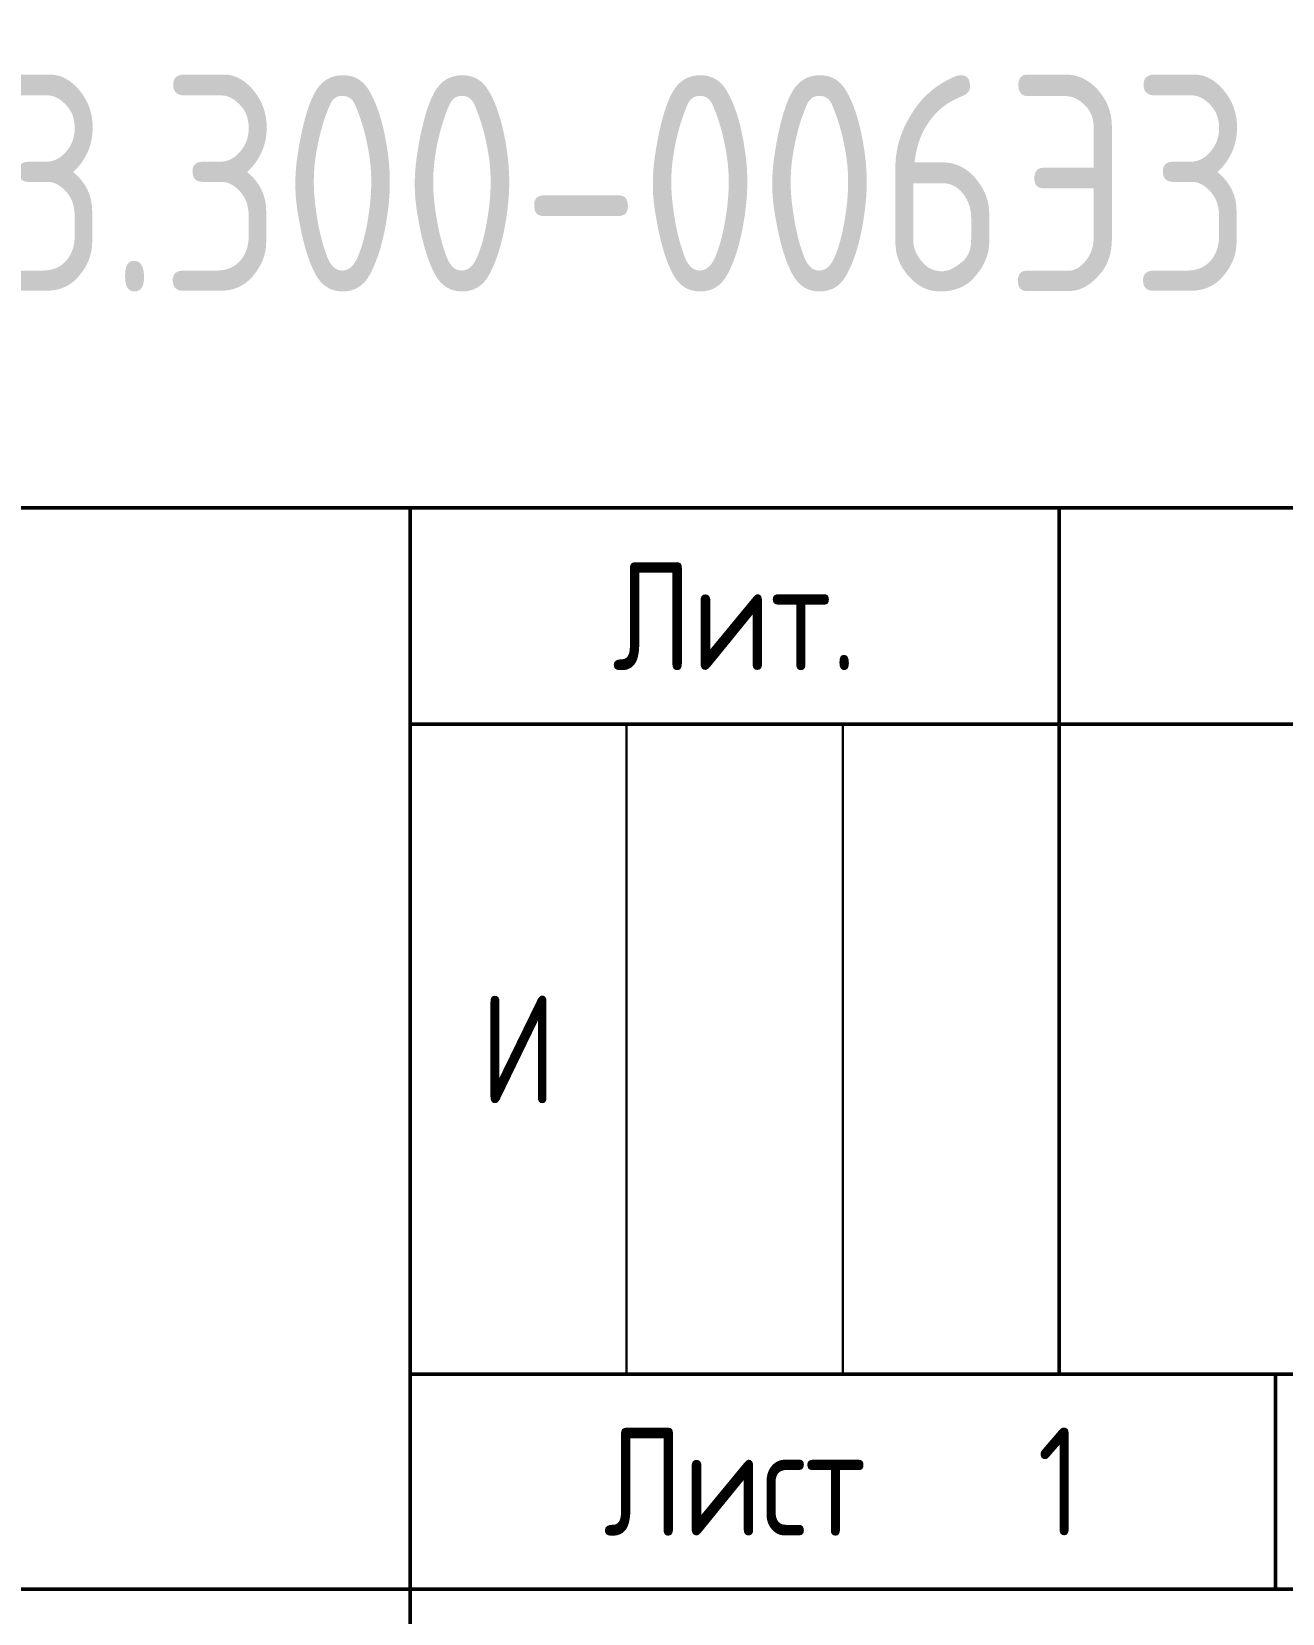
# Model space of a CAD drawing. Header units: millimetres. Extents: x -1102 to 3953, y -90 to 618.
# Drawn here: x 356.25 to 385.15, y 19.44 to 56.01 of the extents above; entities that cross this region are included whole.
import ezdxf

# ---------------------------------------------------------------- set-up
doc = ezdxf.new("R2010")
doc.units = ezdxf.units.MM
doc.styles.add('Gost_type_A', font='GOST_A.TTF')

# ---------------------------------------------------------------- blocks, each defined once
blk = doc.blocks.new('Штамп большой нижний')
at = {"lineweight": 50}
for points in [[(-120, 55), (0, 55), (0, 40), (-120, 40)], [(-120, 40), (-50, 40), (-50, 15), (-120, 15)], [(-50, 40), (-35, 40), (-35, 35), (-50, 35)], [(-35, 40), (-18, 40), (-18, 35), (-35, 35)], [(-35, 19.974), (-50, 19.974), (-50, 35), (-35, 35)], [(-35, 35), (-18, 35), (-18, 19.974), (-35, 19.974)], [(-50, 19.974), (-30, 19.974), (-30, 15), (-50, 15)], [(-30, 19.974), (0, 19.974), (0, 15), (-30, 15)], [(-120, 15), (-50, 15), (-50, 0), (-120, 0)], [(-50, 15), (0, 15), (0, 0), (-50, 0)]]:
    blk.add_lwpolyline(points, close=True, dxfattribs=at)
for points in [[(-50, 35), (-45, 35), (-45, 19.974), (-50, 19.974)], [(-45, 35), (-40, 35), (-40, 19.974), (-45, 19.974)], [(-40, 35), (-35, 35), (-35, 19.974), (-40, 19.974)]]:
    blk.add_lwpolyline(points, close=True)
at = {"char_height": 2.5, "width": 15, "attachment_point": 5, "style": 'Gost_type_A'}
for s, insert in [('Лит.', (-42.5, 37.5)), ('Лист', (-42.5, 17.487))]:
    blk.add_mtext(s, dxfattribs=dict(at, insert=insert))

msp = doc.modelspace()

# ---------------------------------------------------------------- block references
msp.add_blockref('Штамп большой нижний', (415, 5))

# ---------------------------------------------------------------- texts
at = {"attachment_point": 5, "style": 'Gost_type_A'}
for s, insert, char_height, width in [('ЮТКБ.656463.300-006Э3', (355, 52.5), 5, 120), ('И', (367.5, 32.487), 2.5, 5), ('1', (380, 22.487), 2.5, 10)]:
    msp.add_mtext(s, dxfattribs=dict(at, insert=insert, char_height=char_height, width=width))

doc.saveas('drawing.dxf')
